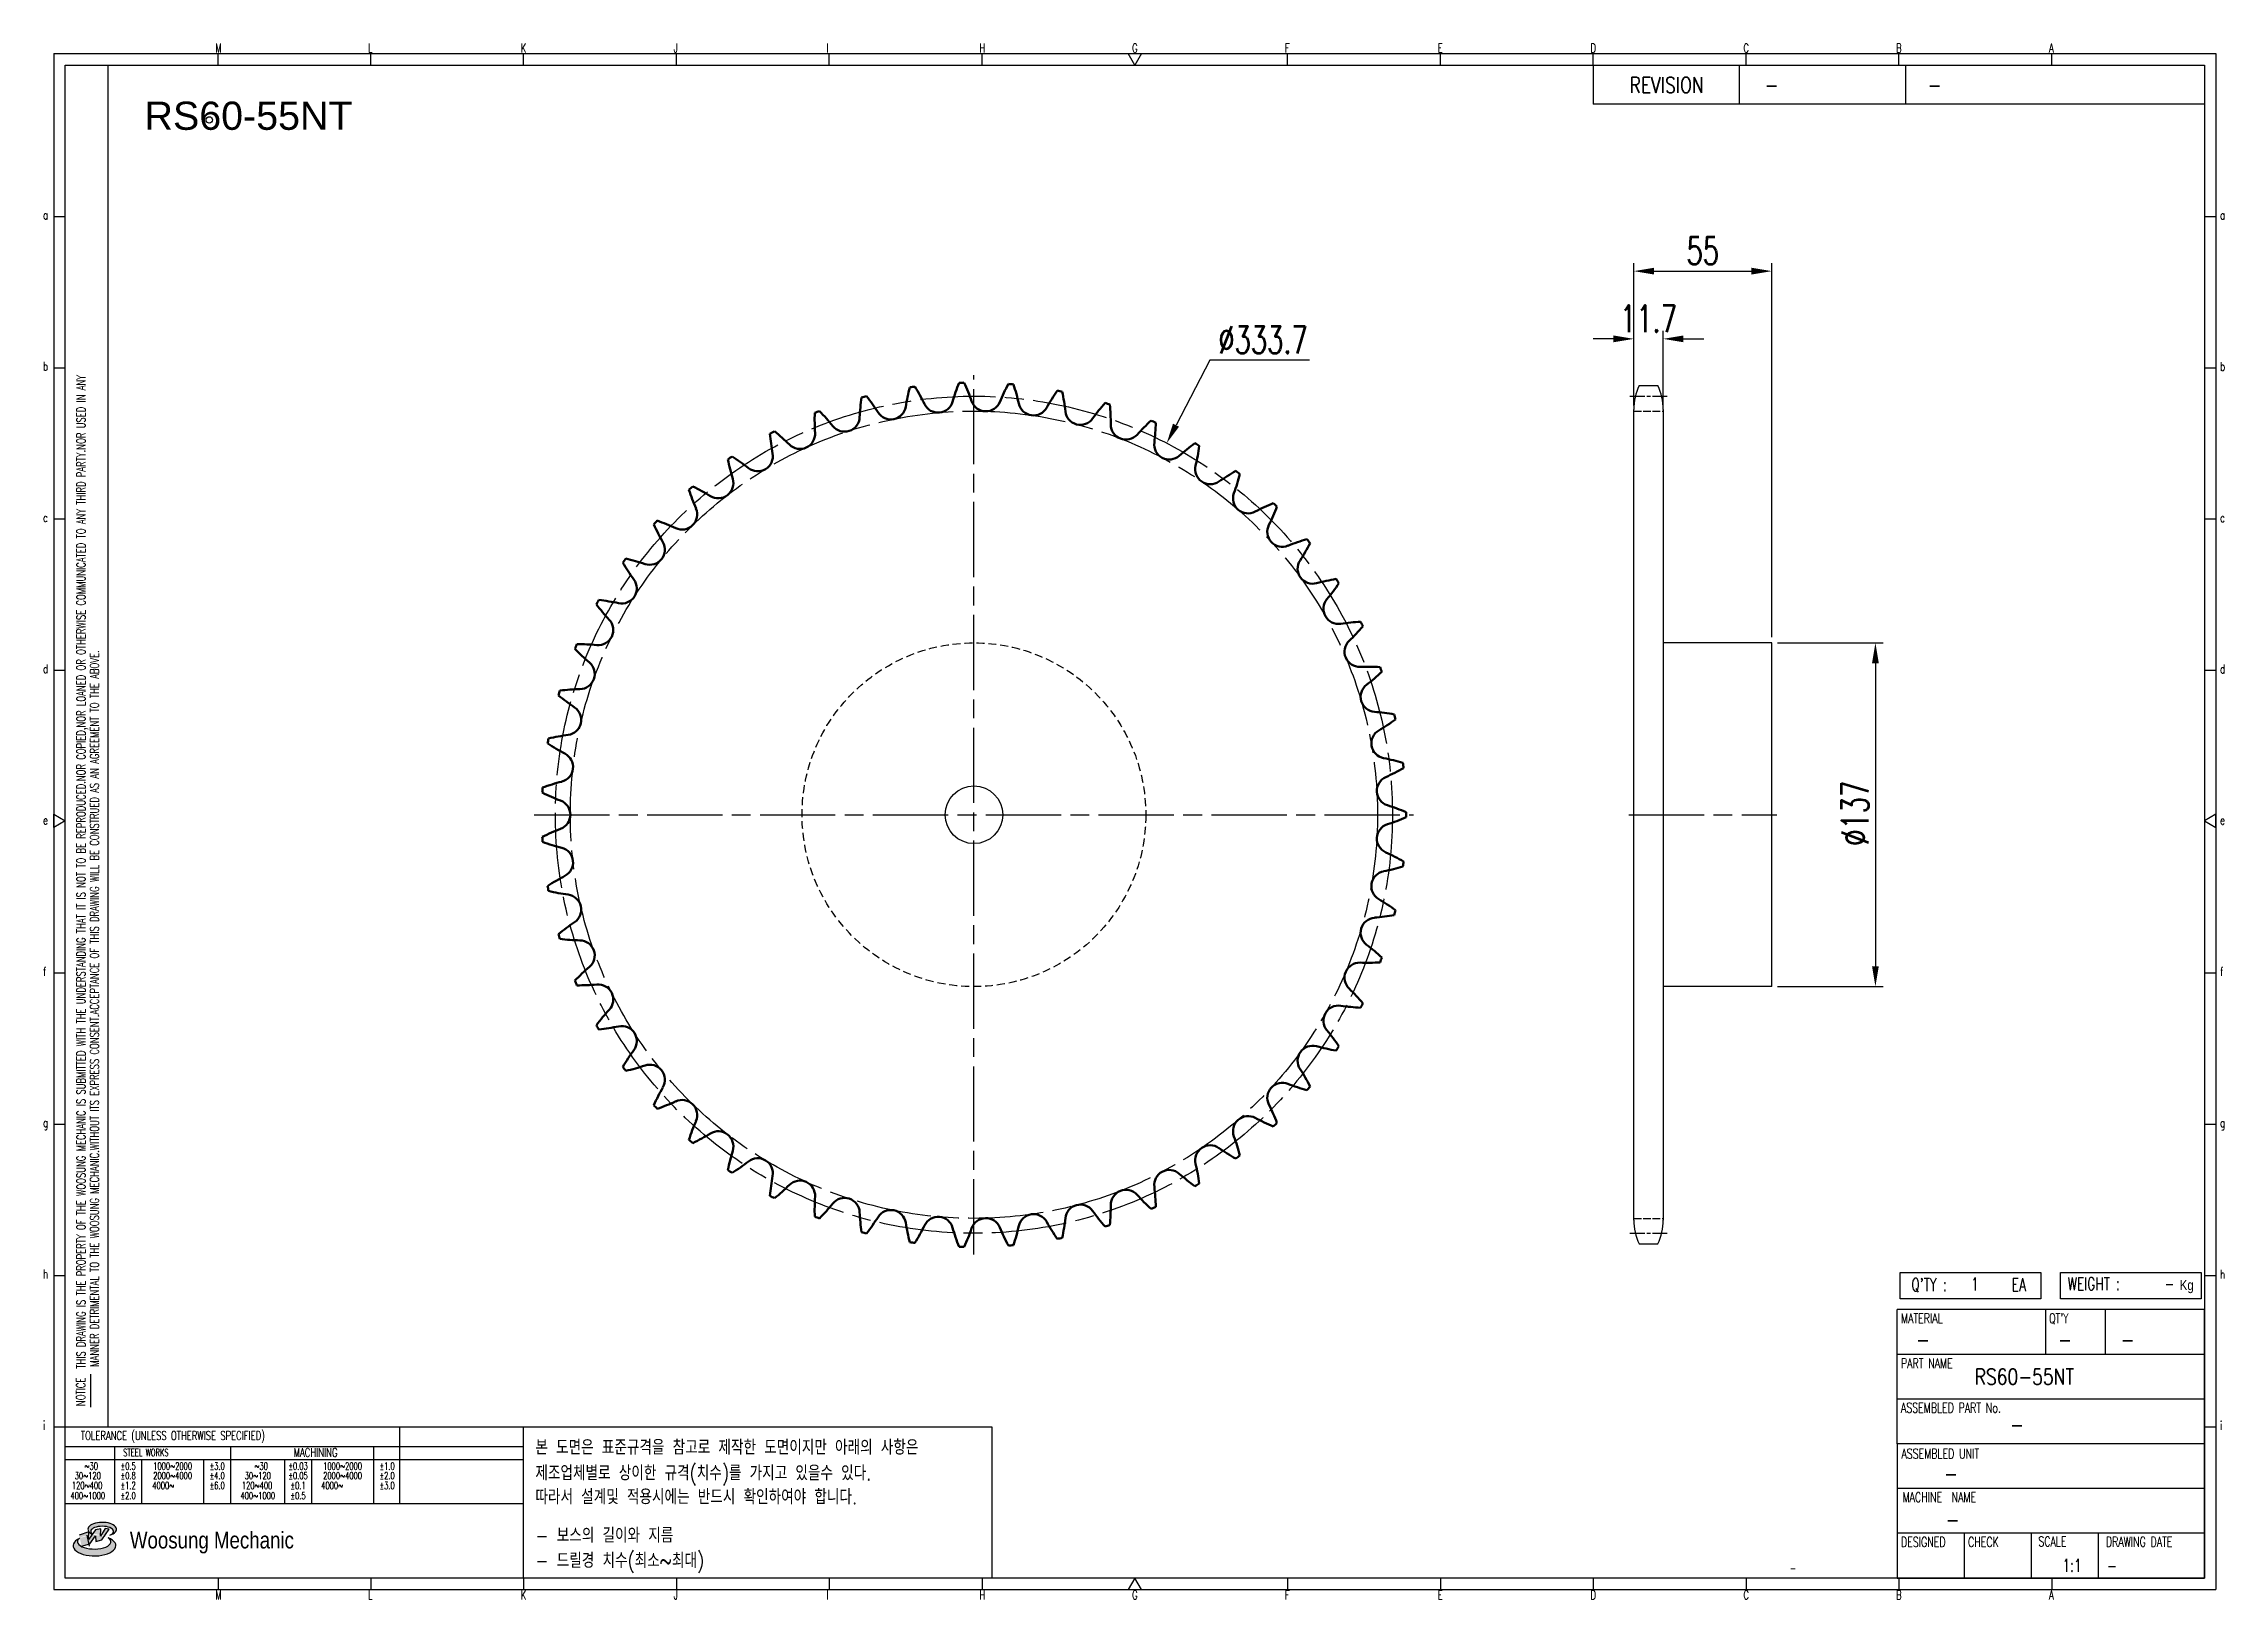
# Model space of a CAD drawing. Header units: millimetres. Extents: x 24039 to 24908, y 28 to 648.
import ezdxf
from ezdxf.enums import TextEntityAlignment as Align

# ---------------------------------------------------------------- set-up
doc = ezdxf.new("R2010")
doc.units = ezdxf.units.MM
for name, pattern in [('AM_ISO02W050', [7.5, 6, -1.5]), ('AM_ISO02W050x2', [3.75, 3, -0.75]), ('AM_ISO08W050', [18, 12, -1.5, 3, -1.5]), ('AM_ISO08W050x2', [9, 6, -0.75, 1.5, -0.75]), ('HIDDEN', [9.525, 6.35, -3.175])]:
    doc.linetypes.add(name, pattern=pattern)
for name, color, linetype, lineweight in [('AM_0N', 7, 'Continuous', 50), ('AM_3N', 6, 'AM_ISO02W050', 25), ('AM_7', 4, 'AM_ISO08W050', 25), ('AM_7N', 4, 'AM_ISO08W050', 25)]:
    doc.layers.add(name, color=color, linetype=linetype, lineweight=lineweight)
for name, color, linetype in [('HL', 2, 'HIDDEN'), ('S-DIM', 7, 'Continuous'), ('TITLE', 7, 'Continuous'), ('도면레이아웃', 7, 'Continuous')]:
    doc.layers.add(name, color=color, linetype=linetype)
doc.styles.add('HAN', font='ROMANS.shx', dxfattribs={"width": 0.7, "bigfont": 'whgtxt.shx'})
doc.styles.add('HKD_ST2', font='romans.shx', dxfattribs={"width": 0.7, "height": 4, "bigfont": '@extfont2.shx'})
doc.styles.add('HSG', font='SIMPLEX.shx', dxfattribs={"width": 0.7, "bigfont": 'HSG.shx'})
doc.styles.add('ROMANS', font='romans.shx', dxfattribs={"width": 0.7, "bigfont": 'whgtxt.shx'})
doc.styles.add('SLDTEXTSTYLE4', font='arial.ttf', dxfattribs={"width": 0.8})
doc.styles.get("Standard").update_dxf_attribs({"font": 'arial.ttf'})
doc.dimstyles.new('APP23', dxfattribs={"dimscale": 4.5, "dimtxt": 2.4, "dimasz": 1.8, "dimexe": 0.7, "dimexo": 0.5, "dimgap": 0.6, "dimtad": 1, "dimtoh": 1, "dimdec": 1, "dimrnd": 0.01, "dimzin": 9, "dimdsep": 46, "dimtxsty": 'HSG', "dimcen": 0, "dimclrd": 1, "dimclre": 1, "dimclrt": 256, "dimazin": 2, "dimtp": 1, "dimtm": 1, "dimtfac": 0.5, "dimtdec": 1, "dimtix": 1, "dimtofl": 0, "dimtmove": 0, "dimatfit": 3, "dimfxl": 0, "dimtvp": 1, "dimtolj": 2, "dimlwd": -1, "dimlwe": -1, "dimarcsym": 0})

# ---------------------------------------------------------------- blocks, each defined once
blk = doc.blocks.new('SUYWSHJH')
at = {"layer": '도면레이아웃'}
h = blk.add_hatch(color=10, dxfattribs=at)
h.paths.add_polyline_path([(1.544, 35.177), (1.554, 34.966), (1.779, 35.034), (2.054, 35.422), (1.908, 35.446), (1.728, 35.167), (1.741, 35.439), (1.547, 35.405), (1.292, 35.041), (1.295, 35.33), (0.943, 35.208), (1.03, 34.8), (1.336, 34.885)])
edge = h.paths.add_edge_path()
edge.add_ellipse((1.795, 35.421), major_axis=(-0.53, 0), ratio=0.487785, start_angle=122.36065, end_angle=403.39574)
edge.add_line((1.411, 35.244), (1.419, 35.261))
edge.add_ellipse((1.798, 35.344), major_axis=(-0.423, 0), ratio=0.444396, start_angle=131.58977, end_angle=386.19408, ccw=False)
edge = h.paths.add_edge_path()
edge.add_ellipse((1.512, 34.815), major_axis=(-0.793, 0), ratio=0.480113, start_angle=314.67633, end_angle=590.85213)
edge.add_ellipse((1.501, 34.958), major_axis=(-0.62, 0), ratio=0.43311, start_angle=331.7024, end_angle=574.42495, ccw=False)
for p, q in [((0, 90.118), (80.15, 90.118)), ((0, 90.118), (0, 33.191)), ((6.089, 89.693), (6.089, 90.118)), ((11.753, 89.693), (11.753, 90.118)), ((17.418, 89.693), (17.418, 90.118)), ((23.082, 89.693), (23.082, 90.118)), ((28.746, 89.693), (28.746, 90.118)), ((34.411, 89.693), (34.411, 90.118)), ((45.739, 89.693), (45.739, 90.118)), ((51.404, 89.693), (51.404, 90.118)), ((57.068, 89.693), (57.068, 90.118)), ((62.732, 89.693), (62.732, 90.118)), ((68.397, 89.693), (68.397, 90.118)), ((74.061, 89.693), (74.061, 90.118)), ((80.15, 90.118), (80.15, 33.191)), ((0, 84.085), (0.425, 84.085)), ((79.725, 84.085), (80.15, 84.085)), ((0, 78.478), (0.425, 78.478)), ((79.725, 78.478), (80.15, 78.478)), ((0, 72.87), (0.425, 72.87)), ((79.725, 72.87), (80.15, 72.87)), ((0, 67.262), (0.425, 67.262)), ((79.725, 67.262), (80.15, 67.262)), ((0, 56.047), (0.425, 56.047)), ((79.725, 56.047), (80.15, 56.047)), ((0, 50.439), (0.425, 50.439)), ((79.725, 50.439), (80.15, 50.439)), ((0, 44.832), (0.425, 44.832)), ((79.725, 44.832), (80.15, 44.832)), ((1.377, 39.947), (1.377, 41.174)), ((0, 39.224), (0.425, 39.224)), ((79.725, 39.224), (80.15, 39.224)), ((0, 33.191), (80.15, 33.191)), ((6.089, 33.616), (6.089, 33.191)), ((11.753, 33.616), (11.753, 33.191)), ((17.418, 33.616), (17.418, 33.191)), ((23.082, 33.616), (23.082, 33.191)), ((28.746, 33.616), (28.746, 33.191)), ((34.411, 33.616), (34.411, 33.191)), ((45.739, 33.616), (45.739, 33.191)), ((51.404, 33.616), (51.404, 33.191)), ((57.068, 33.616), (57.068, 33.191)), ((62.732, 33.616), (62.732, 33.191)), ((68.397, 33.616), (68.397, 33.191)), ((74.061, 33.616), (74.061, 33.191))]:
    blk.add_line(p, q)
at = {"color": 2}
for p, q in [((2.017, 39.224), (2.017, 89.693)), ((0.425, 39.224), (17.418, 39.224)), ((12.816, 39.224), (12.816, 36.382)), ((17.418, 33.616), (17.418, 39.224)), ((0.425, 38.487), (17.418, 38.487)), ((0.425, 38.012), (17.418, 38.012)), ((2.257, 38.487), (2.257, 36.382)), ((3.257, 38.012), (3.257, 36.382)), ((5.557, 38.012), (5.557, 36.382)), ((6.557, 38.5), (6.557, 36.382)), ((8.557, 38.012), (8.557, 36.382)), ((9.557, 38.026), (9.557, 36.382)), ((11.857, 38.487), (11.857, 36.382)), ((0.425, 36.382), (17.418, 36.382))]:
    blk.add_line(p, q, dxfattribs=at)
at = {"color": 6, "ltscale": 0.5}
for p, q in [((57.068, 89.693), (57.068, 88.246)), ((62.47, 89.693), (62.47, 88.246)), ((68.635, 89.693), (68.635, 88.246)), ((79.725, 88.246), (57.068, 88.246)), ((68.336, 38.59), (68.336, 43.563)), ((79.725, 43.563), (68.336, 43.563)), ((73.827, 43.563), (73.827, 41.905)), ((76.037, 43.563), (76.037, 41.905)), ((79.725, 38.59), (79.725, 43.563)), ((79.725, 41.905), (68.336, 41.905)), ((79.725, 40.248), (68.336, 40.248)), ((68.336, 38.59), (68.336, 33.616)), ((79.725, 38.59), (68.336, 38.59)), ((79.725, 33.616), (79.725, 38.59)), ((79.725, 36.932), (68.336, 36.932)), ((79.725, 35.274), (68.336, 35.274)), ((70.822, 33.616), (70.822, 35.274)), ((73.309, 33.616), (73.309, 35.274)), ((75.796, 33.616), (75.796, 35.274)), ((68.336, 33.616), (79.725, 33.616))]:
    blk.add_line(p, q, dxfattribs=at)
for points in [[(40.075, 89.693), (39.83, 90.118), (40.32, 90.118)], [(0.425, 89.693), (79.725, 89.693), (79.725, 33.616), (0.425, 33.616)], [(0.425, 61.679), (0, 61.433), (0, 61.924)], [(79.725, 61.679), (80.15, 61.433), (80.15, 61.924)], [(40.075, 33.616), (39.83, 33.191), (40.32, 33.191)]]:
    blk.add_lwpolyline(points, close=True)
at = {"layer": 'TITLE', "color": 20}
for p, q in [((68.449, 43.961), (68.449, 44.936)), ((68.449, 44.936), (73.654, 44.936)), ((73.654, 44.936), (73.654, 43.961)), ((74.39, 43.961), (74.39, 44.936)), ((74.39, 44.936), (79.595, 44.936)), ((79.595, 44.936), (79.595, 43.961)), ((73.654, 43.961), (68.449, 43.961)), ((79.595, 43.961), (74.39, 43.961))]:
    blk.add_line(p, q, dxfattribs=at)
at = {"layer": '도면레이아웃'}
for p, q in [((1.295, 35.33), (0.943, 35.208)), ((1.03, 34.8), (1.336, 34.885)), ((1.224, 35.208), (1.311, 34.8)), ((1.224, 35.208), (1.224, 35.208)), ((1.547, 35.405), (1.292, 35.041)), ((1.292, 35.041), (1.295, 35.33)), ((1.336, 34.885), (1.544, 35.177)), ((1.419, 35.261), (1.411, 35.244)), ((1.544, 35.177), (1.554, 34.966)), ((1.741, 35.439), (1.547, 35.405)), ((1.554, 34.966), (1.779, 35.034)), ((1.908, 35.446), (1.728, 35.167)), ((1.728, 35.167), (1.741, 35.439)), ((1.779, 35.034), (2.054, 35.422)), ((2.054, 35.422), (1.908, 35.446))]:
    blk.add_line(p, q, dxfattribs=at)
for centre, major_axis, ratio, start_param, end_param in [((1.795, 35.421), (-0.53, 0), 0.487785, 2.135596, 7.040584), ((1.512, 34.815), (-0.793, 0), 0.480113, 5.492138, 10.312315), ((1.501, 34.958), (-0.62, 0), 0.43311, 5.789299, 10.025607), ((1.798, 35.344), (-0.423, 0), 0.444396, 2.296675, 6.740358)]:
    blk.add_ellipse(centre, major_axis=major_axis, ratio=ratio, start_param=start_param, end_param=end_param, dxfattribs=at)
at = {"color": 4, "style": 'HKD_ST2', "width": 0.7}
for s, p in [('M', (5.988, 90.164)), ('L', (11.652, 90.164)), ('K', (17.316, 90.164)), ('J', (22.981, 90.164)), ('I', (28.645, 90.164)), ('H', (34.309, 90.164)), ('G', (39.974, 90.164)), ('F', (45.638, 90.164)), ('E', (51.302, 90.164)), ('D', (56.967, 90.164)), ('C', (62.631, 90.164)), ('B', (68.295, 90.164)), ('A', (73.96, 90.164)), ('a', (-0.395, 83.976)), ('a', (80.305, 83.97)), ('b', (-0.395, 78.368)), ('b', (80.305, 78.362)), ('c', (-0.395, 72.76)), ('c', (80.305, 72.754)), ('d', (-0.395, 67.153)), ('d', (80.305, 67.147)), ('e', (-0.395, 61.545)), ('e', (80.305, 61.539)), ('f', (-0.395, 55.937)), ('f', (80.305, 55.931)), ('g', (-0.395, 50.33)), ('g', (80.305, 50.324)), ('h', (-0.395, 44.722)), ('h', (80.305, 44.716)), ('i', (-0.395, 39.114)), ('i', (80.305, 39.108)), ('M', (5.988, 32.824)), ('L', (11.652, 32.824)), ('K', (17.316, 32.824)), ('J', (22.981, 32.824)), ('I', (28.645, 32.824)), ('H', (34.309, 32.824)), ('G', (39.974, 32.824)), ('F', (45.638, 32.824)), ('E', (51.302, 32.824)), ('D', (56.967, 32.824)), ('C', (62.631, 32.824)), ('B', (68.295, 32.824)), ('A', (73.96, 32.824))]:
    blk.add_text(s, height=0.326, dxfattribs=at).set_placement(p)
for s, height, style, width, p in [('REVISION', 0.5806, 'HAN', 0.8, (58.415, 88.664)), ('-', 0.581, 'HAN', 0.8, (63.426, 88.664)), ('-', 0.581, 'HAN', 0.8, (69.468, 88.664)), ("Q'TY : ", 0.4746, 'HKD_ST2', 0.7, (68.857, 44.253)), ('1', 0.475, 'HKD_ST2', 0.7, (71.071, 44.275)), ('EA', 0.4746, 'HKD_ST2', 0.7, (72.578, 44.253)), ('WEIGHT : ', 0.4746, 'HKD_ST2', 0.7, (74.65, 44.286)), ('-', 0.581, 'HAN', 0.8, (69.029, 42.157)), ('-', 0.581, 'HAN', 0.8, (74.289, 42.157)), ('-', 0.581, 'HAN', 0.8, (76.623, 42.157)), ('-', 0.581, 'HAN', 0.8, (72.515, 39.013)), ('-', 0.581, 'HAN', 0.8, (70.067, 37.189)), ('-', 0.581, 'HAN', 0.8, (70.126, 35.48)), ('1:1', 0.4746, 'HKD_ST2', 0.7, (74.458, 33.848)), ('-', 0.475, 'HKD_ST2', 0.7, (76.112, 33.837))]:
    blk.add_text(s, height=height, dxfattribs=dict(style=style, width=width)).set_placement(p)
at = {"color": 6, "style": 'HKD_ST2', "width": 0.7}
for s, p in [(' THIS DRAWING IS THE PROPERTY OF THE WOOSUNG MECHANIC IS SUBMITTED WITH THE UNDERSTANDING THAT IT IS NOT TO BE REPRODUCED.NOR COPIED,NOR LOANED OR OTHERWISE COMMUNICATED TO ANY THIRD PARTY.NOR USED IN ANY', (1.173, 41.217)), ('MANNER DETRIMENTAL TO THE WOOSUNG MECHANIC.WITHOUT ITS EXPRESS CONSENT.ACCEPTANCE OF THIS DRAWING WILL BE CONSTRUED AS AN AGREEMENT TO THE ABOVE.', (1.672, 41.447))]:
    blk.add_text(s, height=0.326266, rotation=90, dxfattribs=at).set_placement(p)
at = {"style": 'HKD_ST2', "width": 0.7}
blk.add_text('-', height=0.475, dxfattribs=at).set_placement((78.613, 44.286), align=Align.RIGHT)
at = {"color": 4, "style": 'HKD_ST2', "width": 0.7}
for s, height, p in [('MATERIAL', 0.3651, (68.474, 43.425)), ("QT'Y", 0.3651, (73.965, 43.425)), ('PART NAME', 0.3651, (68.474, 41.756)), ('ASSEMBLED PART No.', 0.36511, (68.474, 40.109)), ('ASSEMBLED UNIT', 0.36511, (68.49, 38.408)), ('MACHINE  NAME', 0.36511, (68.532, 36.794)), ('DESIGNED', 0.3651, (68.474, 35.136)), ('CHECK', 0.3651, (70.961, 35.136)), ('SCALE', 0.3651, (73.566, 35.153)), ('DRAWING DATE', 0.36511, (76.071, 35.141))]:
    blk.add_text(s, height=height, dxfattribs=at).set_placement(p, align=Align.TOP_LEFT)
at = {"style": 'HKD_ST2', "width": 0.7}
blk.add_text('NOTICE', height=0.3263, rotation=90, dxfattribs=at).set_placement((1.163, 39.988))
for s, height, style, width, p in [('TOLERANCE (UNLESS OTHERWISE SPECIFIED)', 0.32627, 'HKD_ST2', 0.7, (4.417, 38.896)), ('-', 0.326, 'ROMANS', 0.65, (64.469, 33.975))]:
    blk.add_text(s, height=height, dxfattribs=dict(style=style, width=width)).set_placement(p, align=Align.MIDDLE_CENTER)
at = {"color": 4, "style": 'HKD_ST2', "width": 0.7}
for s, height, p in [('STEEL WORKS', 0.26101, (3.416, 38.268)), ('MACHINING', 0.3263, (9.707, 38.27)), ('%%P0.5', 0.261, (2.757, 37.762)), ('%%P0.8', 0.261, (2.757, 37.411)), ('%%P3.0', 0.261, (6.057, 37.762)), ('%%P4.0', 0.261, (6.057, 37.411)), ('%%P0.03', 0.261, (9.057, 37.762)), ('%%P0.05', 0.261, (9.057, 37.411)), ('%%P1.0', 0.261, (12.357, 37.762)), ('%%P2.0', 0.261, (12.357, 37.411)), ('%%P1.2', 0.261, (2.757, 37.045)), ('%%P2.0', 0.261, (2.757, 36.67)), ('%%P6.0', 0.261, (6.057, 37.045)), ('%%P0.1', 0.261, (9.057, 37.045)), ('%%P0.5', 0.261, (9.057, 36.67)), ('%%P3.0', 0.261, (12.357, 37.045))]:
    blk.add_text(s, height=height, dxfattribs=at).set_placement(p, align=Align.MIDDLE)
for s, height, p in [('30%%126120', 0.261, (1.263, 37.411)), ('%%12630', 0.261, (1.389, 37.762)), ('2000%%1264000', 0.26101, (4.407, 37.411)), ('1000%%1262000', 0.26101, (4.407, 37.762)), ('30%%126120', 0.261, (7.563, 37.411)), ('%%12630', 0.261, (7.689, 37.762)), ('2000%%1264000', 0.26101, (10.707, 37.411)), ('1000%%1262000', 0.26101, (10.707, 37.762)), ('400%%1261000', 0.26101, (1.263, 36.67)), ('120%%126400', 0.26101, (1.237, 37.045)), ('4000%%126', 0.261, (4.061, 37.045)), ('400%%1261000', 0.26101, (7.563, 36.67)), ('120%%126400', 0.26101, (7.537, 37.045)), ('4000%%126', 0.261, (10.321, 37.045))]:
    blk.add_text(s, height=height, dxfattribs=at).set_placement(p, align=Align.MIDDLE_CENTER)
at = {"color": 1, "style": 'SLDTEXTSTYLE4', "width": 0.8}
blk.add_text('Woosung Mechanic', height=0.61957, dxfattribs=at).set_placement((2.822, 34.711))
at = {"layer": 'TITLE', "width": 0.8}
blk.add_text('Kg', height=0.3789, dxfattribs=at).set_placement((78.807, 44.286))
blk = doc.blocks.new('*D2')
at = {"layer": 'Defpoints', "color": 0, "transparency": 16777216}
for p in [(24486.51, 488.58), (24332.86, 192.37)]:
    blk.add_point(p, dxfattribs=at)
at = {"layer": 'S-DIM', "color": 1, "transparency": 16777216}
for p, q in [((24503.7, 521.71), (24490.24, 495.77)), ((24543.48, 521.71), (24503.7, 521.71))]:
    blk.add_line(p, q, dxfattribs=at)
blk.add_solid([(24489.04, 496.39), (24491.44, 495.15), (24486.51, 488.58)], dxfattribs=at)
at = {"layer": 'S-DIM', "transparency": 16777216, "insert": (24524.94, 529.81), "char_height": 10.8, "attachment_point": 5, "style": 'HSG'}
blk.add_mtext('\\A2;∅333.7', dxfattribs=at)
blk = doc.blocks.new('*D3')
at = {"layer": 'Defpoints', "color": 0, "transparency": 16777216}
for p in [(24684.44, 530.18), (24672.74, 501.37), (24684.44, 501.37)]:
    blk.add_point(p, dxfattribs=at)
at = {"layer": 'S-DIM', "color": 1, "transparency": 16777216}
for p, q in [((24672.74, 503.62), (24672.74, 533.33)), ((24684.44, 503.62), (24684.44, 533.33)), ((24664.64, 530.18), (24656.54, 530.18)), ((24692.54, 530.18), (24700.64, 530.18))]:
    blk.add_line(p, q, dxfattribs=at)
for points in [[(24664.64, 531.53), (24664.64, 528.83), (24672.74, 530.18)], [(24692.54, 531.53), (24692.54, 528.83), (24684.44, 530.18)]]:
    blk.add_solid(points, dxfattribs=at)
at = {"layer": 'S-DIM', "transparency": 16777216, "insert": (24678.59, 538.28), "char_height": 10.8, "attachment_point": 5, "style": 'HSG'}
blk.add_mtext('\\A2;11.7', dxfattribs=at)
blk = doc.blocks.new('*D4')
at = {"layer": 'Defpoints', "color": 0, "transparency": 16777216}
for p in [(24727.74, 557.18), (24672.74, 501.37), (24727.74, 408.98)]:
    blk.add_point(p, dxfattribs=at)
at = {"layer": 'S-DIM', "color": 1, "transparency": 16777216}
for p, q in [((24672.74, 503.62), (24672.74, 560.33)), ((24680.84, 557.18), (24719.64, 557.18)), ((24727.74, 411.23), (24727.74, 560.33))]:
    blk.add_line(p, q, dxfattribs=at)
for points in [[(24680.84, 558.53), (24680.84, 555.83), (24672.74, 557.18)], [(24719.64, 558.53), (24719.64, 555.83), (24727.74, 557.18)]]:
    blk.add_solid(points, dxfattribs=at)
at = {"layer": 'S-DIM', "transparency": 16777216, "insert": (24700.24, 565.28), "char_height": 10.8, "attachment_point": 5, "style": 'HSG'}
blk.add_mtext('\\A2;55', dxfattribs=at)
blk = doc.blocks.new('*D5')
at = {"layer": 'Defpoints', "color": 0, "transparency": 16777216}
for p in [(24727.74, 408.98), (24727.74, 271.98), (24769.06, 271.98)]:
    blk.add_point(p, dxfattribs=at)
at = {"layer": 'S-DIM', "color": 1, "transparency": 16777216}
for p, q in [((24729.99, 408.98), (24772.21, 408.98)), ((24769.06, 400.88), (24769.06, 280.08)), ((24729.99, 271.98), (24772.21, 271.98))]:
    blk.add_line(p, q, dxfattribs=at)
for points in [[(24767.71, 400.88), (24770.41, 400.88), (24769.06, 408.98)], [(24767.71, 280.08), (24770.41, 280.08), (24769.06, 271.98)]]:
    blk.add_solid(points, dxfattribs=at)
at = {"layer": 'S-DIM', "transparency": 16777216, "insert": (24760.96, 341.07), "char_height": 10.8, "attachment_point": 5, "rotation": 90, "style": 'HSG'}
blk.add_mtext('\\A2;%%c137', dxfattribs=at)

msp = doc.modelspace()

# ---------------------------------------------------------------- linework, layer by layer
for p, q in [((24674.82, 511.53), (24682.36, 511.53)), ((24672.74, 178.92), (24672.74, 502.03)), ((24684.44, 502.03), (24684.44, 178.92)), ((24727.74, 408.98), (24684.44, 408.98)), ((24727.74, 271.98), (24727.74, 408.98)), ((24727.74, 271.98), (24684.44, 271.98)), ((24674.82, 169.42), (24682.36, 169.42))]:
    msp.add_line(p, q)
at = {"color": 4}
msp.add_lwpolyline([(24230.17, 96.53), (24416.87, 96.53), (24416.87, 36.22), (24230.17, 36.22)], close=True, dxfattribs=at)
for centre, radius in [((24104.85, 617.43), 1.3), ((24409.68, 340.48), 11.5)]:
    msp.add_circle(centre, radius)
for centre, start, end in [((24695.44, 502.03), 155.25994, 180), ((24661.74, 502.03), 0, 24.74006), ((24695.44, 178.92), 180, 204.74006), ((24661.74, 178.92), 335.25994, 0)]:
    msp.add_arc(centre, 22.7, start, end)
at = {"layer": 'AM_0N'}
for centre, radius, start, end in [((24445.48, 494.91), 81.46, 171.5794, 177.18182), ((24409.68, 340.48), 172.29, 104.38636, 105.06818), ((24302.57, 457.35), 81.46, 32.27273, 37.87514), ((24462.85, 489.82), 81.46, 165.03395, 170.63636), ((24409.68, 340.48), 172.29, 97.84091, 98.52273), ((24316.59, 468.8), 81.46, 25.72727, 31.32969), ((24395.4, 506.77), 6.01, 205.72727, 344.09091), ((24479.53, 482.79), 81.46, 158.48849, 164.09091), ((24409.68, 340.48), 172.29, 91.29545, 91.97727), ((24331.83, 478.57), 81.46, 19.18182, 24.78424), ((24414.45, 507.31), 6.01, 199.18182, 337.54545), ((24495.3, 473.9), 81.46, 151.94304, 157.54545), ((24409.68, 340.48), 172.29, 84.75, 85.43182), ((24348.08, 486.55), 81.46, 12.63636, 18.23878), ((24433.44, 505.68), 6.01, 192.63636, 331), ((24509.95, 463.27), 81.46, 145.39758, 151), ((24409.68, 340.48), 172.29, 78.20454, 78.88637), ((24365.13, 492.62), 81.46, 6.09091, 11.69333), ((24523.29, 451.04), 81.46, 138.85213, 144.45455), ((24409.68, 340.48), 172.29, 71.65909, 72.34091), ((24427.64, 497.99), 81.46, 178.12486, 183.72727), ((24409.68, 340.48), 172.29, 110.93182, 111.61364), ((24289.95, 444.38), 81.46, 38.81818, 44.4206), ((24358.11, 499.21), 6.01, 218.81818, 357.18182), ((24376.54, 504.06), 6.01, 212.27273, 350.63636), ((24452.11, 501.9), 6.01, 186.09091, 324.45455), ((24382.76, 496.7), 81.46, 359.54545, 5.14787), ((24470.24, 496.01), 6.01, 179.54545, 317.90909), ((24535.16, 437.37), 81.46, 132.30667, 137.90909), ((24409.68, 340.48), 172.29, 65.11363, 65.79546), ((24400.75, 498.75), 81.46, 353, 358.60242), ((24409.68, 340.48), 172.29, 117.47727, 118.15909), ((24409.57, 499.01), 81.46, 184.67031, 190.27273), ((24278.89, 430.05), 81.46, 45.36364, 50.96605), ((24340.35, 492.3), 6.01, 225.36364, 3.72727), ((24487.57, 488.09), 6.01, 173, 311.36364), ((24545.38, 422.44), 81.46, 125.76122, 131.36364), ((24409.68, 340.48), 172.29, 58.56818, 59.25), ((24418.85, 498.74), 81.46, 346.45455, 352.05696), ((24409.68, 340.48), 172.29, 124.02273, 124.70455), ((24391.5, 497.96), 81.46, 191.21576, 196.81818), ((24269.53, 414.56), 81.46, 51.90909, 57.51151), ((24323.5, 483.41), 6.01, 231.90909, 10.27273), ((24503.89, 478.25), 6.01, 166.45455, 304.81818), ((24409.68, 340.48), 172.29, 130.56818, 131.25), ((24373.67, 494.86), 81.46, 197.76122, 203.36364), ((24262, 398.1), 81.46, 58.45455, 64.05696), ((24307.76, 472.65), 6.01, 238.45455, 16.81818), ((24553.84, 406.43), 81.46, 119.21576, 124.81818), ((24436.83, 496.66), 81.46, 339.90909, 345.51151), ((24409.68, 340.48), 172.29, 52.02273, 52.70455), ((24293.36, 460.17), 6.01, 245, 23.36364), ((24518.98, 466.61), 6.01, 159.90909, 298.27273), ((24560.42, 389.57), 81.46, 112.67031, 118.27273), ((24454.46, 492.55), 81.46, 333.36364, 338.96605), ((24409.68, 340.48), 172.29, 45.47727, 46.15909), ((24409.68, 340.48), 172.29, 137.11363, 137.79546), ((24356.3, 489.75), 81.46, 204.30667, 209.90909), ((24256.39, 380.89), 81.46, 65, 70.60242), ((24532.65, 453.33), 6.01, 153.36364, 291.72727), ((24280.48, 446.13), 6.01, 251.54545, 29.90909), ((24565.03, 372.07), 81.46, 106.12486, 111.72727), ((24471.5, 486.46), 81.46, 326.81818, 332.4206), ((24409.68, 340.48), 172.29, 38.93182, 39.61364), ((24409.68, 340.48), 172.29, 143.65909, 144.34091), ((24339.64, 482.69), 81.46, 210.85213, 216.45455), ((24252.78, 363.15), 81.46, 71.54545, 77.14787), ((24544.71, 438.58), 6.01, 146.81818, 285.18182), ((24409.68, 340.48), 172.29, 150.20454, 150.88637), ((24251.22, 345.12), 81.46, 78.09091, 83.69333), ((24269.28, 430.71), 6.01, 258.09091, 36.45455), ((24567.62, 354.15), 81.46, 99.5794, 105.18182), ((24555.02, 422.55), 6.01, 140.27273, 278.63636), ((24487.74, 478.46), 81.46, 320.27273, 325.87514), ((24409.68, 340.48), 172.29, 32.38636, 33.06818), ((24323.88, 473.78), 81.46, 217.39758, 223), ((24259.9, 414.12), 6.01, 264.63636, 43), ((24568.15, 336.06), 81.46, 93.03395, 98.63636), ((24409.68, 340.48), 172.29, 25.84091, 26.52273), ((24563.42, 405.45), 6.01, 133.72727, 272.09091), ((24502.96, 468.66), 81.46, 313.72727, 319.32969), ((24409.68, 340.48), 172.29, 156.75, 157.43182), ((24309.25, 463.13), 81.46, 223.94304, 229.54545), ((24251.73, 327.02), 81.46, 84.63636, 90.23878), ((24252.49, 396.56), 6.01, 271.18182, 49.54545), ((24566.62, 318.03), 81.46, 86.48849, 92.09091), ((24569.83, 387.5), 6.01, 127.18182, 265.54545), ((24516.96, 457.2), 81.46, 307.18182, 312.78424), ((24409.68, 340.48), 172.29, 19.29545, 19.97727), ((24409.68, 340.48), 172.29, 163.29545, 163.97727), ((24295.92, 450.88), 81.46, 230.48849, 236.09091), ((24254.29, 309.1), 81.46, 91.18182, 96.78424), ((24247.12, 378.28), 6.01, 277.72727, 56.09091), ((24574.14, 368.94), 6.01, 120.63636, 259), ((24563.03, 300.28), 81.46, 79.94304, 85.54545), ((24529.57, 444.21), 81.46, 300.63636, 306.23878), ((24409.68, 340.48), 172.29, 12.75, 13.43182), ((24409.68, 340.48), 172.29, 169.84091, 170.52273), ((24284.08, 437.19), 81.46, 237.03395, 242.63636), ((24258.88, 291.6), 81.46, 97.72727, 103.32969), ((24243.87, 359.5), 6.01, 284.27273, 62.63636), ((24557.45, 283.07), 81.46, 73.39758, 79), ((24540.61, 429.86), 81.46, 294.09091, 299.69333), ((24409.68, 340.48), 172.29, 6.20454, 6.88637), ((24409.68, 340.48), 172.29, 176.38636, 177.06818), ((24273.87, 422.24), 81.46, 243.5794, 249.18182), ((24265.43, 274.72), 81.46, 104.27273, 109.87514), ((24576.32, 350), 6.01, 114.09091, 252.45455), ((24242.78, 340.48), 6.01, 290.81818, 69.18182), ((24549.95, 266.6), 81.46, 66.85213, 72.45455), ((24549.95, 414.36), 81.46, 287.54545, 293.14787), ((24409.68, 340.48), 172.29, 359.65909, 0.34091), ((24273.87, 258.71), 81.46, 110.81818, 116.4206), ((24409.68, 340.48), 172.29, 182.93182, 183.61364), ((24576.32, 330.95), 6.01, 107.54545, 245.90909), ((24265.43, 406.23), 81.46, 250.12486, 255.72727), ((24243.87, 321.45), 6.01, 297.36364, 75.72727), ((24540.61, 251.09), 81.46, 60.30667, 65.90909), ((24409.68, 340.48), 172.29, 353.11363, 353.79546), ((24284.08, 243.76), 81.46, 117.36364, 122.96605), ((24574.14, 312.02), 6.01, 101, 239.36364), ((24557.45, 397.89), 81.46, 281, 286.60242), ((24409.68, 340.48), 172.29, 189.47727, 190.15909), ((24258.88, 389.36), 81.46, 256.67031, 262.27273), ((24247.12, 302.67), 6.01, 303.90909, 82.27273), ((24529.57, 236.75), 81.46, 53.76122, 59.36364), ((24295.92, 230.07), 81.46, 123.90909, 129.51151), ((24569.83, 293.45), 6.01, 94.45455, 232.81818), ((24563.03, 380.67), 81.46, 274.45455, 280.05696), ((24409.68, 340.48), 172.29, 346.56818, 347.25), ((24409.68, 340.48), 172.29, 196.02273, 196.70455), ((24254.29, 371.85), 81.46, 263.21576, 268.81818), ((24252.49, 284.39), 6.01, 310.45455, 88.81818), ((24516.96, 223.76), 81.46, 47.21576, 52.81818), ((24309.25, 217.82), 81.46, 130.45455, 136.05696), ((24563.42, 275.51), 6.01, 87.90909, 226.27273), ((24566.62, 362.93), 81.46, 267.90909, 273.51151), ((24409.68, 340.48), 172.29, 340.02273, 340.70455), ((24409.68, 340.48), 172.29, 202.56818, 203.25), ((24251.73, 353.93), 81.46, 269.76122, 275.36364), ((24259.9, 266.83), 6.01, 317, 95.36364), ((24502.96, 212.29), 81.46, 40.67031, 46.27273), ((24323.88, 207.17), 81.46, 137, 142.60242), ((24555.02, 258.4), 6.01, 81.36364, 219.72727), ((24568.15, 344.89), 81.46, 261.36364, 266.96605), ((24409.68, 340.48), 172.29, 333.47727, 334.15909), ((24409.68, 340.48), 172.29, 209.11363, 209.79546), ((24251.22, 335.84), 81.46, 276.30667, 281.90909), ((24269.28, 250.24), 6.01, 323.54545, 101.90909), ((24487.74, 202.49), 81.46, 34.12486, 39.72727), ((24339.64, 198.26), 81.46, 143.54545, 149.14787), ((24544.71, 242.37), 6.01, 74.81818, 213.18182), ((24567.62, 326.8), 81.46, 254.81818, 260.4206), ((24409.68, 340.48), 172.29, 326.93182, 327.61364), ((24409.68, 340.48), 172.29, 215.65909, 216.34091), ((24252.78, 317.8), 81.46, 282.85213, 288.45455), ((24280.48, 234.82), 6.01, 330.09091, 108.45455), ((24471.5, 194.5), 81.46, 27.5794, 33.18182), ((24356.3, 191.2), 81.46, 150.09091, 155.69333), ((24256.39, 300.07), 81.46, 289.39758, 295), ((24293.36, 220.78), 6.01, 336.63636, 115), ((24532.65, 227.62), 6.01, 68.27273, 206.63636), ((24565.03, 308.88), 81.46, 248.27273, 253.87514), ((24409.68, 340.48), 172.29, 320.38636, 321.06818), ((24409.68, 340.48), 172.29, 222.20454, 222.88637), ((24373.67, 186.09), 81.46, 156.63636, 162.23878), ((24518.98, 214.34), 6.01, 61.72727, 200.09091), ((24560.42, 291.38), 81.46, 241.72727, 247.32969), ((24454.46, 188.4), 81.46, 21.03395, 26.63636), ((24409.68, 340.48), 172.29, 313.84091, 314.52273), ((24409.68, 340.48), 172.29, 228.75, 229.43182), ((24262, 282.86), 81.46, 295.94304, 301.54545), ((24307.76, 208.3), 6.01, 343.18182, 121.54545), ((24503.89, 202.7), 6.01, 55.18182, 193.54545), ((24436.83, 184.29), 81.46, 14.48849, 20.09091), ((24391.5, 182.99), 81.46, 163.18182, 168.78424), ((24269.53, 266.4), 81.46, 302.48849, 308.09091), ((24323.5, 197.55), 6.01, 349.72727, 128.09091), ((24418.85, 182.21), 81.46, 7.94304, 13.54545), ((24553.84, 274.52), 81.46, 235.18182, 240.78424), ((24409.68, 340.48), 172.29, 307.29545, 307.97727), ((24409.68, 340.48), 172.29, 235.29545, 235.97727), ((24409.57, 181.95), 81.46, 169.72727, 175.32969), ((24278.89, 250.9), 81.46, 309.03395, 314.63636), ((24340.35, 188.65), 6.01, 356.27273, 134.63636), ((24487.57, 192.86), 6.01, 48.63636, 187), ((24400.75, 182.2), 81.46, 1.39758, 7), ((24545.38, 258.52), 81.46, 228.63636, 234.23878), ((24409.68, 340.48), 172.29, 300.75, 301.43182), ((24409.68, 340.48), 172.29, 241.84091, 242.52273), ((24427.64, 182.97), 81.46, 176.27273, 181.87514), ((24289.95, 236.58), 81.46, 315.5794, 321.18182), ((24358.11, 181.74), 6.01, 2.81818, 141.18182), ((24376.54, 176.9), 6.01, 9.36364, 147.72727), ((24452.11, 179.05), 6.01, 35.54545, 173.90909), ((24382.76, 184.25), 81.46, 354.85213, 0.45455), ((24470.24, 184.94), 6.01, 42.09091, 180.45455), ((24535.16, 243.58), 81.46, 222.09091, 227.69333), ((24409.68, 340.48), 172.29, 294.20454, 294.88637), ((24409.68, 340.48), 172.29, 248.38636, 249.06818), ((24445.48, 186.04), 81.46, 182.81818, 188.4206), ((24409.68, 340.48), 172.29, 254.93182, 255.61364), ((24302.57, 223.61), 81.46, 322.12486, 327.72727), ((24462.85, 191.13), 81.46, 189.36364, 194.96605), ((24316.59, 212.16), 81.46, 328.67031, 334.27273), ((24395.4, 174.18), 6.01, 15.90909, 154.27273), ((24479.53, 198.16), 81.46, 195.90909, 201.51151), ((24331.83, 202.38), 81.46, 335.21576, 340.81818), ((24414.45, 173.64), 6.01, 22.45455, 160.81818), ((24495.3, 207.05), 81.46, 202.45455, 208.05696), ((24348.08, 194.41), 81.46, 341.76122, 347.36364), ((24433.44, 175.27), 6.01, 29, 167.36364), ((24509.95, 217.68), 81.46, 209, 214.60242), ((24365.13, 188.34), 81.46, 348.30667, 353.90909), ((24523.29, 229.91), 81.46, 215.54545, 221.14787), ((24409.68, 340.48), 172.29, 287.65909, 288.34091), ((24409.68, 340.48), 172.29, 261.47727, 262.15909), ((24409.68, 340.48), 172.29, 268.02273, 268.70455), ((24409.68, 340.48), 172.29, 274.56818, 275.25), ((24409.68, 340.48), 172.29, 281.11363, 281.79546)]:
    msp.add_arc(centre, radius, start, end, dxfattribs=at)
at = {"layer": 'AM_3N', "linetype": 'AM_ISO02W050x2'}
for p, q in [((24672.74, 501.37), (24684.44, 501.37)), ((24672.74, 179.59), (24684.44, 179.59))]:
    msp.add_line(p, q, dxfattribs=at)
at = {"layer": 'AM_7', "linetype": 'AM_ISO08W050x2', "ltscale": 5}
for p, q in [((24409.68, 165.19), (24409.68, 515.76)), ((24234.4, 340.48), (24584.97, 340.48)), ((24670.74, 340.48), (24729.74, 340.48))]:
    msp.add_line(p, q, dxfattribs=at)
for radius in [166.85, 160.89]:
    msp.add_circle((24409.68, 340.48), radius, dxfattribs=at)
at = {"layer": 'AM_7N', "linetype": 'AM_ISO08W050x2'}
for p, q in [((24671.18, 507.32), (24686, 507.32)), ((24671.18, 173.63), (24686, 173.63))]:
    msp.add_line(p, q, dxfattribs=at)
at = {"layer": 'HL', "ltscale": 0.5}
msp.add_circle((24409.68, 340.48), 68.5, dxfattribs=at)

# ---------------------------------------------------------------- block references
at = {"xscale": 10.75447907473552, "yscale": 10.75447907473552, "zscale": 10.75447907473552}
msp.add_blockref('SUYWSHJH', (24042.85, -325.3), dxfattribs=at)

# ---------------------------------------------------------------- texts
at = {"color": 2}
msp.add_text('RS60-55NT', height=11.237, dxfattribs=at).set_placement((24079.06, 613.51))
at = {"style": 'HAN', "width": 0.8}
msp.add_text('RS60-55NT', height=6.244, dxfattribs=at).set_placement((24808.64, 113.33))
at = {"color": 4, "style": 'HAN', "width": 0.8}
for s, p in [('본 도면은 표준규격을 참고로 제작한 도면이지만 아래의 사항은', (24234.85, 85.37)), ('제조업체별로 상이한 규격(치수)를 가지고 있을수 있다.', (24234.85, 75.13)), ('따라서 설계및 적용시에는 반드시 확인하여야 합니다.', (24234.85, 65.62)), ('- 보스의 길이와 지름', (24234.85, 50.3)), ('- 드릴경 치수(최소~최대)', (24234.85, 40.24))]:
    msp.add_text(s, height=5.9081, dxfattribs=at).set_placement(p)

# ---------------------------------------------------------------- dimensions: what is measured, and where the dimension line sits
at = {"layer": 'S-DIM'}
dim = msp.add_linear_dim(base=(24727.74, 557.18), p1=(24672.74, 501.37), p2=(24727.74, 408.98), dimstyle='APP23', dxfattribs=at)
dim.commit()
dim.dimension.update_dxf_attribs({"geometry": '*D4', "text_midpoint": (24700.24, 565.28)})
dim = msp.add_linear_dim(base=(24684.44, 530.18), p1=(24672.74, 501.37), p2=(24684.44, 501.37), dimstyle='APP23', dxfattribs=at)
dim.commit()
dim.dimension.update_dxf_attribs({"geometry": '*D3', "text_midpoint": (24678.59, 530.18), "dimtype": 128})
dim = msp.add_diameter_dim_2p(p1=(24332.86, 192.37), p2=(24486.51, 488.58), dimstyle='APP23', dxfattribs=at)
dim.commit()
dim.dimension.update_dxf_attribs({"geometry": '*D2', "text_midpoint": (24524.94, 521.71), "dimtype": 131})
dim = msp.add_linear_dim(base=(24769.06, 271.98), p1=(24727.74, 408.98), p2=(24727.74, 271.98), angle=90, text='%%c<>', dimstyle='APP23', dxfattribs=at)
dim.commit()
dim.dimension.update_dxf_attribs({"geometry": '*D5', "text_midpoint": (24769.06, 341.07), "dimtype": 128})

doc.saveas('drawing.dxf')
